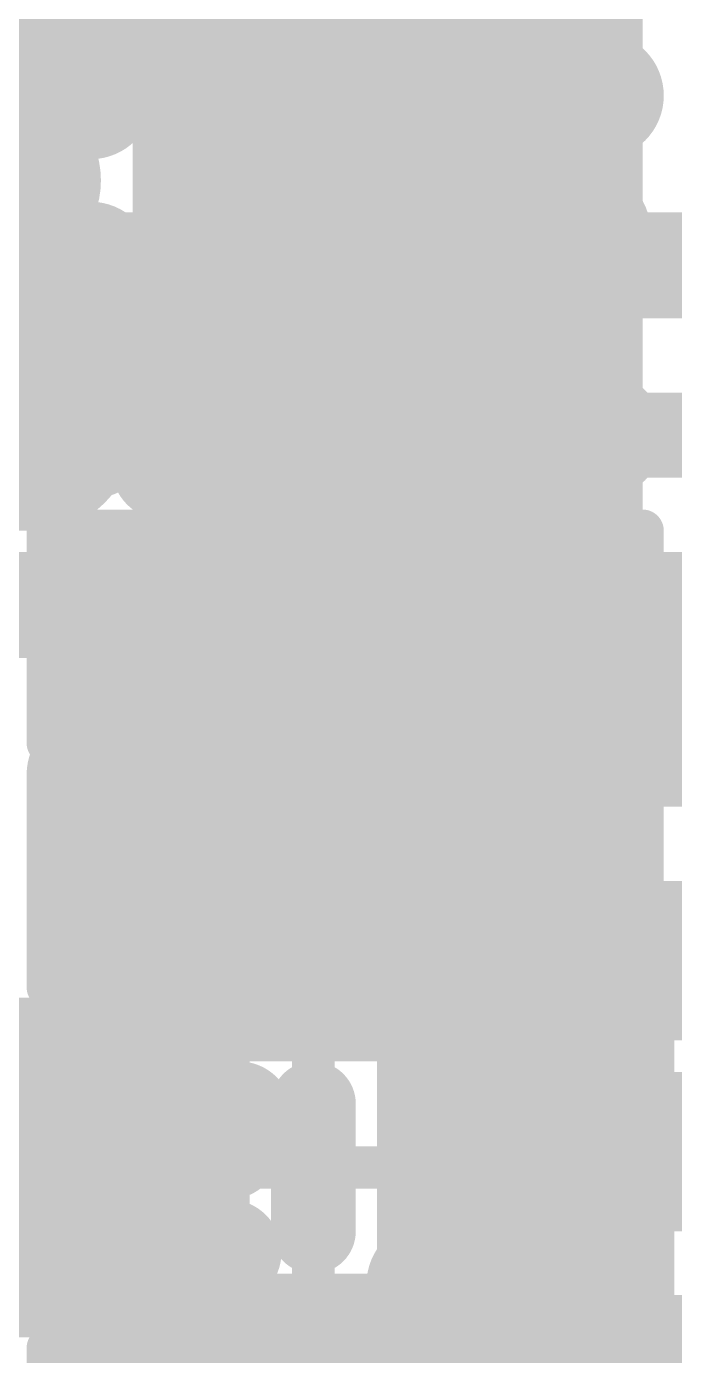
# Model space of a CAD drawing. Header units: millimetres. Extents: x 15 to 120, y 22 to 104.
# Drawn here: x 58.05 to 59.575, y 60.833 to 63.963 of the extents above; entities that cross this region are included whole.
import ezdxf

# ---------------------------------------------------------------- set-up
doc = ezdxf.new("R2010")
doc.units = ezdxf.units.MM
for name, color, linetype in [('BottomLayer', 5, 'Continuous'), ('BottomOverlay', 54, 'Continuous'), ('BottomPaste', 16, 'Continuous'), ('BottomSolder', 6, 'Continuous'), ('Mechanical13', 56, 'Continuous'), ('Mechanical15', 56, 'Continuous'), ('MultiLayer', 9, 'Continuous'), ('TopLayer', 1, 'Continuous'), ('TopPaste', 8, 'Continuous'), ('TopSolder', 216, 'Continuous')]:
    doc.layers.add(name, color=color, linetype=linetype)

msp = doc.modelspace()

# ---------------------------------------------------------------- linework, layer by layer
at = {"layer": 'BottomLayer'}
for points, const_width in [([(59.2, 63.875), (59.2, 64.575)], 0.25), ([(57.3, 63.875), (59.2, 63.875)], 0.25), ([(57.325, 63.15), (58.375, 63.15)], 0.5), ([(58.375, 63.15), (59.2, 63.15)], 0.5), ([(59.15, 62.525), (59.25, 62.425)], 0.25), ([(59.25, 62.425), (59.85, 62.425)], 0.25), ([(58.45, 61.875), (58.45, 61.95)], 0.25), ([(58.45, 60.6), (58.45, 61.875)], 0.25), ([(59.05, 61.8), (59.9, 61.8)], 0.3), ([(59.05, 61.8), (59.15, 61.7)], 0.3), ([(59.15, 60.6), (59.15, 61.7)], 0.3), ([(59.225, 61.275), (59.975, 61.275)], 0.3)]:
    msp.add_lwpolyline(points, dxfattribs=dict(at, const_width=const_width))
for points, const_width in [([(58.5375, 63.975, 1), (58.6625, 63.975, 1)], 0.125), ([(59.1375, 63.975, 1), (59.2625, 63.975, 1)], 0.125), ([(59.1375, 63.875, 1), (59.2625, 63.875, 1)], 0.125), ([(59.1375, 63.875, 1), (59.2625, 63.875, 1)], 0.125), ([(58.6125, 63.7, 1), (58.7375, 63.7, 1)], 0.125), ([(59.1375, 63.725, 1), (59.2625, 63.725, 1)], 0.125), ([(58.25, 63.15, 1), (58.5, 63.15, 1)], 0.25), ([(58.25, 63.15, 1), (58.5, 63.15, 1)], 0.25), ([(59.075, 63.15, 1), (59.325, 63.15, 1)], 0.25), ([(58.7875, 63.225, 1), (58.9125, 63.225, 1)], 0.125), ([(58.3125, 63.175, 1), (58.4375, 63.175, 1)], 0.125), ([(58.3125, 62.925, 1), (58.4375, 62.925, 1)], 0.125), ([(59.0875, 62.525, 1), (59.2125, 62.525, 1)], 0.125), ([(59.1875, 62.425, 1), (59.3125, 62.425, 1)], 0.125), ([(59.1875, 62.425, 1), (59.3125, 62.425, 1)], 0.125), ([(58.2125, 62.4, 1), (58.3375, 62.4, 1)], 0.125), ([(58.8625, 62.4, 1), (58.9875, 62.4, 1)], 0.125), ([(59.1125, 62.4, 1), (59.2375, 62.4, 1)], 0.125), ([(58.3875, 61.95, 1), (58.5125, 61.95, 1)], 0.125), ([(58.1375, 61.85, 1), (58.2625, 61.85, 1)], 0.125), ([(58.3875, 61.875, 1), (58.5125, 61.875, 1)], 0.125), ([(58.3875, 61.875, 1), (58.5125, 61.875, 1)], 0.125), ([(58.3875, 61.875, 1), (58.5125, 61.875, 1)], 0.125), ([(58.975, 61.8, 1), (59.125, 61.8, 1)], 0.15), ([(58.975, 61.8, 1), (59.125, 61.8, 1)], 0.15), ([(58.9375, 61.75, 1), (59.0625, 61.75, 1)], 0.125), ([(59.075, 61.7, 1), (59.225, 61.7, 1)], 0.15), ([(59.075, 61.7, 1), (59.225, 61.7, 1)], 0.15), ([(59.2875, 61.75, 1), (59.4125, 61.75, 1)], 0.125), ([(59.2875, 61.45, 1), (59.4125, 61.45, 1)], 0.125), ([(57.9625, 61.325, 1), (58.0875, 61.325, 1)], 0.125), ([(58.4625, 61.325, 1), (58.5875, 61.325, 1)], 0.125), ([(59.15, 61.275, 1), (59.3, 61.275, 1)], 0.15), ([(57.9625, 61.075, 1), (58.0875, 61.075, 1)], 0.125), ([(58.4625, 61.075, 1), (58.5875, 61.075, 1)], 0.125), ([(58.9625, 60.975, 1), (59.0875, 60.975, 1)], 0.125)]:
    msp.add_lwpolyline(points, format="xyb", close=True, dxfattribs=dict(at, const_width=const_width))
for points in [[(57.75, 63.625), (58.05, 63.625), (57.75, 64.125), (58.05, 64.125)], [(58.45, 63.625), (58.75, 63.625), (58.45, 64.125), (58.75, 64.125)], [(59.05, 63.625), (59.35, 63.625), (59.05, 64.125), (59.35, 64.125)], [(57.75, 62.925), (58.05, 62.925), (57.75, 63.425), (58.05, 63.425)], [(58.45, 62.925), (58.75, 62.925), (58.45, 63.425), (58.75, 63.425)], [(59.05, 62.925), (59.35, 62.925), (59.05, 63.425), (59.35, 63.425)], [(58.7, 62.375), (58.7, 62.675), (58.2, 62.375), (58.2, 62.675)], [(59.4, 62.375), (59.4, 62.675), (58.9, 62.375), (58.9, 62.675)], [(58.7, 61.8), (58.7, 62.1), (58.2, 61.8), (58.2, 62.1)], [(59.4, 61.8), (59.4, 62.1), (58.9, 61.8), (58.9, 62.1)], [(58.525, 61.025), (58.525, 61.525), (57.925, 61.025), (57.925, 61.525)], [(59.525, 61.025), (59.525, 61.525), (58.925, 61.025), (58.925, 61.525)]]:
    msp.add_solid(points, dxfattribs=at)
at = {"layer": 'BottomOverlay', "const_width": 0.2}
msp.add_lwpolyline([(58.725, 61.125), (58.725, 61.425)], dxfattribs=at)
at = {"layer": 'BottomOverlay', "const_width": 0.1}
for points in [[(58.675, 61.425, 1), (58.775, 61.425, 1)], [(58.675, 61.125, 1), (58.775, 61.125, 1)]]:
    msp.add_lwpolyline(points, format="xyb", close=True, dxfattribs=at)
at = {"layer": 'BottomPaste'}
for points in [[(57.75, 63.625), (58.05, 63.625), (57.75, 64.125), (58.05, 64.125)], [(57.75, 63.625), (58.05, 63.625), (57.75, 64.125), (58.05, 64.125)], [(58.45, 63.625), (58.75, 63.625), (58.45, 64.125), (58.75, 64.125)], [(58.45, 63.625), (58.75, 63.625), (58.45, 64.125), (58.75, 64.125)], [(59.05, 63.625), (59.35, 63.625), (59.05, 64.125), (59.35, 64.125)], [(59.05, 63.625), (59.35, 63.625), (59.05, 64.125), (59.35, 64.125)], [(57.75, 62.925), (58.05, 62.925), (57.75, 63.425), (58.05, 63.425)], [(57.75, 62.925), (58.05, 62.925), (57.75, 63.425), (58.05, 63.425)], [(58.45, 62.925), (58.75, 62.925), (58.45, 63.425), (58.75, 63.425)], [(58.45, 62.925), (58.75, 62.925), (58.45, 63.425), (58.75, 63.425)], [(59.05, 62.925), (59.35, 62.925), (59.05, 63.425), (59.35, 63.425)], [(59.05, 62.925), (59.35, 62.925), (59.05, 63.425), (59.35, 63.425)], [(58.7, 62.375), (58.7, 62.675), (58.2, 62.375), (58.2, 62.675)], [(58.7, 62.375), (58.7, 62.675), (58.2, 62.375), (58.2, 62.675)], [(59.4, 62.375), (59.4, 62.675), (58.9, 62.375), (58.9, 62.675)], [(59.4, 62.375), (59.4, 62.675), (58.9, 62.375), (58.9, 62.675)], [(58.7, 61.8), (58.7, 62.1), (58.2, 61.8), (58.2, 62.1)], [(58.7, 61.8), (58.7, 62.1), (58.2, 61.8), (58.2, 62.1)], [(59.4, 61.8), (59.4, 62.1), (58.9, 61.8), (58.9, 62.1)], [(59.4, 61.8), (59.4, 62.1), (58.9, 61.8), (58.9, 62.1)], [(58.525, 61.025), (58.525, 61.525), (57.925, 61.025), (57.925, 61.525)], [(58.525, 61.025), (58.525, 61.525), (57.925, 61.025), (57.925, 61.525)], [(59.525, 61.025), (59.525, 61.525), (58.925, 61.025), (58.925, 61.525)], [(59.525, 61.025), (59.525, 61.525), (58.925, 61.025), (58.925, 61.525)]]:
    msp.add_solid(points, dxfattribs=at)
at = {"layer": 'BottomSolder'}
for points in [[(57.7, 63.575), (58.1, 63.575), (57.7, 64.175), (58.1, 64.175)], [(57.7, 63.575), (58.1, 63.575), (57.7, 64.175), (58.1, 64.175)], [(58.4, 63.575), (58.8, 63.575), (58.4, 64.175), (58.8, 64.175)], [(58.4, 63.575), (58.8, 63.575), (58.4, 64.175), (58.8, 64.175)], [(59, 63.575), (59.4, 63.575), (59, 64.175), (59.4, 64.175)], [(59, 63.575), (59.4, 63.575), (59, 64.175), (59.4, 64.175)], [(57.7, 62.875), (58.1, 62.875), (57.7, 63.475), (58.1, 63.475)], [(57.7, 62.875), (58.1, 62.875), (57.7, 63.475), (58.1, 63.475)], [(58.4, 62.875), (58.8, 62.875), (58.4, 63.475), (58.8, 63.475)], [(58.4, 62.875), (58.8, 62.875), (58.4, 63.475), (58.8, 63.475)], [(59, 62.875), (59.4, 62.875), (59, 63.475), (59.4, 63.475)], [(59, 62.875), (59.4, 62.875), (59, 63.475), (59.4, 63.475)], [(58.75, 62.325), (58.75, 62.725), (58.15, 62.325), (58.15, 62.725)], [(58.75, 62.325), (58.75, 62.725), (58.15, 62.325), (58.15, 62.725)], [(59.45, 62.325), (59.45, 62.725), (58.85, 62.325), (58.85, 62.725)], [(59.45, 62.325), (59.45, 62.725), (58.85, 62.325), (58.85, 62.725)], [(60.15, 62.225), (60.15, 62.625), (59.55, 62.225), (59.55, 62.625)], [(60.15, 62.225), (60.15, 62.625), (59.55, 62.225), (59.55, 62.625)], [(58.75, 61.75), (58.75, 62.15), (58.15, 61.75), (58.15, 62.15)], [(58.75, 61.75), (58.75, 62.15), (58.15, 61.75), (58.15, 62.15)], [(59.45, 61.75), (59.45, 62.15), (58.85, 61.75), (58.85, 62.15)], [(59.45, 61.75), (59.45, 62.15), (58.85, 61.75), (58.85, 62.15)], [(58.575, 60.975), (58.575, 61.575), (57.875, 60.975), (57.875, 61.575)], [(58.575, 60.975), (58.575, 61.575), (57.875, 60.975), (57.875, 61.575)], [(59.575, 60.975), (59.575, 61.575), (58.875, 60.975), (58.875, 61.575)], [(59.575, 60.975), (59.575, 61.575), (58.875, 60.975), (58.875, 61.575)]]:
    msp.add_solid(points, dxfattribs=at)
at = {"layer": 'Mechanical13', "const_width": 0.1}
for points in [[(57.735, 63.84), (58.065, 63.84)], [(58.065, 63.21), (58.065, 63.84)], [(58.435, 63.84), (58.765, 63.84)], [(58.435, 63.21), (58.435, 63.84)], [(58.765, 63.21), (58.765, 63.84)], [(59.035, 63.21), (59.035, 63.84)], [(59.035, 63.84), (59.365, 63.84)], [(59.365, 63.21), (59.365, 63.84)], [(57.735, 63.21), (58.065, 63.21)], [(58.435, 63.21), (58.765, 63.21)], [(59.035, 63.21), (59.365, 63.21)], [(58.485, 62.69), (59.115, 62.69)], [(58.485, 62.36), (58.485, 62.69)], [(59.115, 62.36), (59.115, 62.69)], [(58.485, 62.36), (59.115, 62.36)], [(58.485, 61.785), (58.485, 62.115)], [(58.485, 62.115), (59.115, 62.115)], [(59.115, 61.785), (59.115, 62.115)], [(58.485, 61.785), (59.115, 61.785)], [(58.175, 61.575), (59.275, 61.575)], [(58.175, 60.975), (58.175, 61.575)], [(59.275, 60.975), (59.275, 61.575)], [(58.175, 60.975), (59.275, 60.975)]]:
    msp.add_lwpolyline(points, dxfattribs=at)
at = {"layer": 'Mechanical13', "const_width": 0.05}
for points in [[(58.04, 63.84, 1), (58.09, 63.84, 1)], [(58.04, 63.84, 1), (58.09, 63.84, 1)], [(58.41, 63.84, 1), (58.46, 63.84, 1)], [(58.41, 63.84, 1), (58.46, 63.84, 1)], [(58.74, 63.84, 1), (58.79, 63.84, 1)], [(58.74, 63.84, 1), (58.79, 63.84, 1)], [(59.01, 63.84, 1), (59.06, 63.84, 1)], [(59.01, 63.84, 1), (59.06, 63.84, 1)], [(59.34, 63.84, 1), (59.39, 63.84, 1)], [(59.34, 63.84, 1), (59.39, 63.84, 1)], [(58.04, 63.21, 1), (58.09, 63.21, 1)], [(58.04, 63.21, 1), (58.09, 63.21, 1)], [(58.41, 63.21, 1), (58.46, 63.21, 1)], [(58.41, 63.21, 1), (58.46, 63.21, 1)], [(58.74, 63.21, 1), (58.79, 63.21, 1)], [(58.74, 63.21, 1), (58.79, 63.21, 1)], [(59.01, 63.21, 1), (59.06, 63.21, 1)], [(59.01, 63.21, 1), (59.06, 63.21, 1)], [(59.34, 63.21, 1), (59.39, 63.21, 1)], [(59.34, 63.21, 1), (59.39, 63.21, 1)], [(58.46, 62.69, 1), (58.51, 62.69, 1)], [(58.46, 62.69, 1), (58.51, 62.69, 1)], [(59.09, 62.69, 1), (59.14, 62.69, 1)], [(59.09, 62.69, 1), (59.14, 62.69, 1)], [(58.46, 62.36, 1), (58.51, 62.36, 1)], [(58.46, 62.36, 1), (58.51, 62.36, 1)], [(59.09, 62.36, 1), (59.14, 62.36, 1)], [(59.09, 62.36, 1), (59.14, 62.36, 1)], [(58.46, 62.115, 1), (58.51, 62.115, 1)], [(58.46, 62.115, 1), (58.51, 62.115, 1)], [(59.09, 62.115, 1), (59.14, 62.115, 1)], [(59.09, 62.115, 1), (59.14, 62.115, 1)], [(58.46, 61.785, 1), (58.51, 61.785, 1)], [(58.46, 61.785, 1), (58.51, 61.785, 1)], [(59.09, 61.785, 1), (59.14, 61.785, 1)], [(59.09, 61.785, 1), (59.14, 61.785, 1)], [(58.15, 61.575, 1), (58.2, 61.575, 1)], [(58.15, 61.575, 1), (58.2, 61.575, 1)], [(59.25, 61.575, 1), (59.3, 61.575, 1)], [(59.25, 61.575, 1), (59.3, 61.575, 1)], [(58.15, 60.975, 1), (58.2, 60.975, 1)], [(58.15, 60.975, 1), (58.2, 60.975, 1)], [(59.25, 60.975, 1), (59.3, 60.975, 1)], [(59.25, 60.975, 1), (59.3, 60.975, 1)]]:
    msp.add_lwpolyline(points, format="xyb", close=True, dxfattribs=at)
at = {"layer": 'Mechanical15', "const_width": 0.1}
for points in [[(58.15, 62.825), (58.15, 64.225)], [(58.35, 62.825), (58.35, 64.225)], [(58.85, 62.825), (58.85, 64.225)], [(58.95, 62.825), (58.95, 64.225)], [(59.45, 62.825), (59.45, 64.225)], [(58.6, 63.36), (58.6, 63.69)], [(59.2, 63.36), (59.2, 63.69)], [(57.735, 63.525), (58.065, 63.525)], [(58.435, 63.525), (58.765, 63.525)], [(59.035, 63.525), (59.365, 63.525)], [(57.65, 62.825), (58.15, 62.825)], [(58.35, 62.825), (58.85, 62.825)], [(58.95, 62.825), (59.45, 62.825)], [(58.1, 62.775), (59.5, 62.775)], [(58.1, 62.275), (58.1, 62.775)], [(59.5, 62.275), (59.5, 62.775)], [(58.8, 62.36), (58.8, 62.69)], [(59.5, 62.175), (59.5, 62.675)], [(59.5, 62.675), (60.9, 62.675)], [(58.635, 62.525), (58.965, 62.525)], [(58.1, 62.275), (59.5, 62.275)], [(58.1, 61.7), (58.1, 62.2)], [(58.1, 62.2), (59.5, 62.2)], [(59.5, 61.7), (59.5, 62.2)], [(59.5, 62.175), (60.9, 62.175)], [(58.8, 61.785), (58.8, 62.115)], [(58.635, 61.95), (58.965, 61.95)], [(58.1, 61.7), (59.5, 61.7)], [(57.825, 61.625), (59.625, 61.625)], [(58.725, 60.975), (58.725, 61.575)], [(58.425, 61.275), (59.025, 61.275)], [(57.825, 60.925), (59.625, 60.925)], [(58.1, 60.35), (58.1, 60.85)], [(58.1, 60.85), (59.5, 60.85)], [(59.5, 60.35), (59.5, 60.85)], [(59.5, 60.85), (60.9, 60.85)], [(59.5, 60.35), (59.5, 60.85)]]:
    msp.add_lwpolyline(points, dxfattribs=at)
at = {"layer": 'Mechanical15', "const_width": 0.05}
for points in [[(58.575, 63.69, 1), (58.625, 63.69, 1)], [(59.175, 63.69, 1), (59.225, 63.69, 1)], [(58.04, 63.525, 1), (58.09, 63.525, 1)], [(58.41, 63.525, 1), (58.46, 63.525, 1)], [(58.74, 63.525, 1), (58.79, 63.525, 1)], [(59.01, 63.525, 1), (59.06, 63.525, 1)], [(59.34, 63.525, 1), (59.39, 63.525, 1)], [(58.575, 63.36, 1), (58.625, 63.36, 1)], [(59.175, 63.36, 1), (59.225, 63.36, 1)], [(58.125, 62.825, 1), (58.175, 62.825, 1)], [(58.125, 62.825, 1), (58.175, 62.825, 1)], [(58.325, 62.825, 1), (58.375, 62.825, 1)], [(58.325, 62.825, 1), (58.375, 62.825, 1)], [(58.825, 62.825, 1), (58.875, 62.825, 1)], [(58.825, 62.825, 1), (58.875, 62.825, 1)], [(58.925, 62.825, 1), (58.975, 62.825, 1)], [(58.925, 62.825, 1), (58.975, 62.825, 1)], [(59.425, 62.825, 1), (59.475, 62.825, 1)], [(59.425, 62.825, 1), (59.475, 62.825, 1)], [(58.075, 62.775, 1), (58.125, 62.775, 1)], [(58.075, 62.775, 1), (58.125, 62.775, 1)], [(59.475, 62.775, 1), (59.525, 62.775, 1)], [(59.475, 62.775, 1), (59.525, 62.775, 1)], [(58.775, 62.69, 1), (58.825, 62.69, 1)], [(59.475, 62.675, 1), (59.525, 62.675, 1)], [(59.475, 62.675, 1), (59.525, 62.675, 1)], [(58.61, 62.525, 1), (58.66, 62.525, 1)], [(58.94, 62.525, 1), (58.99, 62.525, 1)], [(58.775, 62.36, 1), (58.825, 62.36, 1)], [(58.075, 62.275, 1), (58.125, 62.275, 1)], [(58.075, 62.275, 1), (58.125, 62.275, 1)], [(59.475, 62.275, 1), (59.525, 62.275, 1)], [(59.475, 62.275, 1), (59.525, 62.275, 1)], [(58.075, 62.2, 1), (58.125, 62.2, 1)], [(58.075, 62.2, 1), (58.125, 62.2, 1)], [(59.475, 62.2, 1), (59.525, 62.2, 1)], [(59.475, 62.2, 1), (59.525, 62.2, 1)], [(59.475, 62.175, 1), (59.525, 62.175, 1)], [(59.475, 62.175, 1), (59.525, 62.175, 1)], [(58.775, 62.115, 1), (58.825, 62.115, 1)], [(58.61, 61.95, 1), (58.66, 61.95, 1)], [(58.94, 61.95, 1), (58.99, 61.95, 1)], [(58.775, 61.785, 1), (58.825, 61.785, 1)], [(58.075, 61.7, 1), (58.125, 61.7, 1)], [(58.075, 61.7, 1), (58.125, 61.7, 1)], [(59.475, 61.7, 1), (59.525, 61.7, 1)], [(59.475, 61.7, 1), (59.525, 61.7, 1)], [(58.7, 61.575, 1), (58.75, 61.575, 1)], [(58.4, 61.275, 1), (58.45, 61.275, 1)], [(59, 61.275, 1), (59.05, 61.275, 1)], [(58.7, 60.975, 1), (58.75, 60.975, 1)], [(58.075, 60.85, 1), (58.125, 60.85, 1)], [(58.075, 60.85, 1), (58.125, 60.85, 1)], [(59.475, 60.85, 1), (59.525, 60.85, 1)], [(59.475, 60.85, 1), (59.525, 60.85, 1)], [(59.475, 60.85, 1), (59.525, 60.85, 1)], [(59.475, 60.85, 1), (59.525, 60.85, 1)]]:
    msp.add_lwpolyline(points, format="xyb", close=True, dxfattribs=at)
at = {"layer": 'MultiLayer'}
for points, const_width in [([(58.5375, 63.975, 1), (58.6625, 63.975, 1)], 0.125), ([(59.1375, 63.975, 1), (59.2625, 63.975, 1)], 0.125), ([(58.1375, 63.8, 1), (58.2625, 63.8, 1)], 0.125), ([(58.5375, 63.8, 1), (58.6625, 63.8, 1)], 0.125), ([(59.3375, 63.8, 1), (59.4625, 63.8, 1)], 0.125), ([(57.8875, 63.6, 1), (58.1125, 63.6, 1)], 0.225), ([(58.6125, 63.7, 1), (58.7375, 63.7, 1)], 0.125), ([(59.1375, 63.725, 1), (59.2625, 63.725, 1)], 0.125), ([(59.1875, 63.45, 1), (59.4125, 63.45, 1)], 0.225), ([(58.1375, 63.4, 1), (58.2625, 63.4, 1)], 0.125), ([(58.5375, 63.4, 1), (58.6625, 63.4, 1)], 0.125), ([(58.9375, 63.4, 1), (59.0625, 63.4, 1)], 0.125), ([(59.3375, 63.4, 1), (59.4625, 63.4, 1)], 0.125), ([(58.7875, 63.225, 1), (58.9125, 63.225, 1)], 0.125), ([(58.3125, 63.175, 1), (58.4375, 63.175, 1)], 0.125), ([(59.2375, 63.15, 1), (59.3625, 63.15, 1)], 0.125), ([(57.9625, 63, 1), (58.1875, 63, 1)], 0.225), ([(58.5375, 63, 1), (58.7625, 63, 1)], 0.225), ([(58.2875, 63, 1), (58.4125, 63, 1)], 0.125), ([(58.9375, 63, 1), (59.0625, 63, 1)], 0.125), ([(59.1875, 63, 1), (59.3125, 63, 1)], 0.125), ([(58.3125, 62.925, 1), (58.4375, 62.925, 1)], 0.125), ([(58.5375, 62.61, 1), (58.6625, 62.61, 1)], 0.125), ([(57.8875, 62.6, 1), (58.0125, 62.6, 1)], 0.125), ([(58.1375, 62.6, 1), (58.2625, 62.6, 1)], 0.125), ([(58.9375, 62.6, 1), (59.0625, 62.6, 1)], 0.125), ([(59.3375, 62.6, 1), (59.4625, 62.6, 1)], 0.125), ([(58.4375, 62.375, 1), (58.6625, 62.375, 1)], 0.225), ([(58.2125, 62.4, 1), (58.3375, 62.4, 1)], 0.125), ([(58.8625, 62.4, 1), (58.9875, 62.4, 1)], 0.125), ([(59.1125, 62.4, 1), (59.2375, 62.4, 1)], 0.125), ([(58.1375, 62.2, 1), (58.2625, 62.2, 1)], 0.125), ([(58.9375, 62.2, 1), (59.0625, 62.2, 1)], 0.125), ([(59.3375, 62.2, 1), (59.4625, 62.2, 1)], 0.125), ([(59.0625, 61.975, 1), (59.2875, 61.975, 1)], 0.225), ([(58.1375, 61.85, 1), (58.2625, 61.85, 1)], 0.125), ([(58.3875, 61.875, 1), (58.5125, 61.875, 1)], 0.125), ([(58.5375, 61.8, 1), (58.6625, 61.8, 1)], 0.125), ([(59.3375, 61.8, 1), (59.4625, 61.8, 1)], 0.125), ([(58.9375, 61.75, 1), (59.0625, 61.75, 1)], 0.125), ([(59.2875, 61.75, 1), (59.4125, 61.75, 1)], 0.125), ([(58.2375, 61.6, 1), (58.4625, 61.6, 1)], 0.225), ([(59.2875, 61.45, 1), (59.4125, 61.45, 1)], 0.125), ([(58.1375, 61.4, 1), (58.2625, 61.4, 1)], 0.125), ([(58.4875, 61.4, 1), (58.6125, 61.4, 1)], 0.125), ([(59.3375, 61.4, 1), (59.4625, 61.4, 1)], 0.125), ([(57.9625, 61.325, 1), (58.0875, 61.325, 1)], 0.125), ([(58.4625, 61.325, 1), (58.5875, 61.325, 1)], 0.125), ([(57.7875, 61.2, 1), (58.0125, 61.2, 1)], 0.225), ([(59.0875, 61.2, 1), (59.3125, 61.2, 1)], 0.225), ([(57.9625, 61.075, 1), (58.0875, 61.075, 1)], 0.125), ([(58.4625, 61.075, 1), (58.5875, 61.075, 1)], 0.125), ([(58.1375, 61, 1), (58.2625, 61, 1)], 0.125), ([(58.9375, 61, 1), (59.0625, 61, 1)], 0.125), ([(58.9625, 60.975, 1), (59.0875, 60.975, 1)], 0.125)]:
    msp.add_lwpolyline(points, format="xyb", close=True, dxfattribs=dict(at, const_width=const_width))
at = {"layer": 'TopLayer'}
for points, const_width in [([(58.125, 63.8, 1), (58.275, 63.8, 1)], 0.15), ([(58.525, 63.8, 1), (58.675, 63.8, 1)], 0.15), ([(58.925, 63.8, 1), (59.075, 63.8, 1)], 0.15), ([(59.325, 63.8, 1), (59.475, 63.8, 1)], 0.15), ([(58.1375, 63.8, 1), (58.2625, 63.8, 1)], 0.125), ([(58.5375, 63.8, 1), (58.6625, 63.8, 1)], 0.125), ([(59.3375, 63.8, 1), (59.4625, 63.8, 1)], 0.125), ([(58.125, 63.4, 1), (58.275, 63.4, 1)], 0.15), ([(58.525, 63.4, 1), (58.675, 63.4, 1)], 0.15), ([(58.925, 63.4, 1), (59.075, 63.4, 1)], 0.15), ([(59.325, 63.4, 1), (59.475, 63.4, 1)], 0.15), ([(58.1375, 63.4, 1), (58.2625, 63.4, 1)], 0.125), ([(58.1375, 63.4, 1), (58.2625, 63.4, 1)], 0.125), ([(58.1375, 63.4, 1), (58.2625, 63.4, 1)], 0.125), ([(58.5375, 63.4, 1), (58.6625, 63.4, 1)], 0.125), ([(58.5375, 63.4, 1), (58.6625, 63.4, 1)], 0.125), ([(58.5375, 63.4, 1), (58.6625, 63.4, 1)], 0.125), ([(58.5375, 63.4, 1), (58.6625, 63.4, 1)], 0.125), ([(58.5375, 63.4, 1), (58.6625, 63.4, 1)], 0.125), ([(58.9375, 63.4, 1), (59.0625, 63.4, 1)], 0.125), ([(58.9375, 63.4, 1), (59.0625, 63.4, 1)], 0.125), ([(58.9375, 63.4, 1), (59.0625, 63.4, 1)], 0.125), ([(59.3375, 63.4, 1), (59.4625, 63.4, 1)], 0.125), ([(59.3375, 63.4, 1), (59.4625, 63.4, 1)], 0.125), ([(58.125, 63, 1), (58.275, 63, 1)], 0.15), ([(58.525, 63, 1), (58.675, 63, 1)], 0.15), ([(58.925, 63, 1), (59.075, 63, 1)], 0.15), ([(59.325, 63, 1), (59.475, 63, 1)], 0.15), ([(58.2875, 63, 1), (58.4125, 63, 1)], 0.125), ([(58.9375, 63, 1), (59.0625, 63, 1)], 0.125), ([(59.1875, 63, 1), (59.3125, 63, 1)], 0.125), ([(58.15, 63, 1), (58.25, 63, 1)], 0.1), ([(58.15, 63, 1), (58.25, 63, 1)], 0.1), ([(58.55, 63, 1), (58.65, 63, 1)], 0.1), ([(58.55, 63, 1), (58.65, 63, 1)], 0.1), ([(58.95, 63, 1), (59.05, 63, 1)], 0.1), ([(58.95, 63, 1), (59.05, 63, 1)], 0.1), ([(59.35, 63, 1), (59.45, 63, 1)], 0.1), ([(59.35, 63, 1), (59.45, 63, 1)], 0.1), ([(58.125, 62.6, 1), (58.275, 62.6, 1)], 0.15), ([(58.525, 62.6, 1), (58.675, 62.6, 1)], 0.15), ([(58.5375, 62.61, 1), (58.6625, 62.61, 1)], 0.125), ([(58.5375, 62.61, 1), (58.6625, 62.61, 1)], 0.125), ([(58.925, 62.6, 1), (59.075, 62.6, 1)], 0.15), ([(59.325, 62.6, 1), (59.475, 62.6, 1)], 0.15), ([(57.8875, 62.6, 1), (58.0125, 62.6, 1)], 0.125), ([(57.8875, 62.6, 1), (58.0125, 62.6, 1)], 0.125), ([(57.8875, 62.6, 1), (58.0125, 62.6, 1)], 0.125), ([(58.1375, 62.6, 1), (58.2625, 62.6, 1)], 0.125), ([(58.1375, 62.6, 1), (58.2625, 62.6, 1)], 0.125), ([(58.1375, 62.6, 1), (58.2625, 62.6, 1)], 0.125), ([(58.5275, 62.6, 1), (58.6525, 62.6, 1)], 0.125), ([(58.5275, 62.6, 1), (58.6525, 62.6, 1)], 0.125), ([(58.5375, 62.6, 1), (58.6625, 62.6, 1)], 0.125), ([(58.9375, 62.6, 1), (59.0625, 62.6, 1)], 0.125), ([(58.9375, 62.6, 1), (59.0625, 62.6, 1)], 0.125), ([(58.9375, 62.6, 1), (59.0625, 62.6, 1)], 0.125), ([(59.3375, 62.6, 1), (59.4625, 62.6, 1)], 0.125), ([(59.3375, 62.6, 1), (59.4625, 62.6, 1)], 0.125), ([(58.125, 62.2, 1), (58.275, 62.2, 1)], 0.15), ([(58.525, 62.2, 1), (58.675, 62.2, 1)], 0.15), ([(58.925, 62.2, 1), (59.075, 62.2, 1)], 0.15), ([(59.325, 62.2, 1), (59.475, 62.2, 1)], 0.15), ([(58.1375, 62.2, 1), (58.2625, 62.2, 1)], 0.125), ([(58.9375, 62.2, 1), (59.0625, 62.2, 1)], 0.125), ([(59.3375, 62.2, 1), (59.4625, 62.2, 1)], 0.125), ([(58.15, 62.2, 1), (58.25, 62.2, 1)], 0.1), ([(58.15, 62.2, 1), (58.25, 62.2, 1)], 0.1), ([(58.95, 62.2, 1), (59.05, 62.2, 1)], 0.1), ([(59.35, 62.2, 1), (59.45, 62.2, 1)], 0.1), ([(59.35, 62.2, 1), (59.45, 62.2, 1)], 0.1), ([(58.525, 61.8, 1), (58.675, 61.8, 1)], 0.15), ([(58.5375, 61.8, 1), (58.6625, 61.8, 1)], 0.125), ([(58.5375, 61.8, 1), (58.6625, 61.8, 1)], 0.125), ([(58.5375, 61.8, 1), (58.6625, 61.8, 1)], 0.125), ([(58.5375, 61.8, 1), (58.6625, 61.8, 1)], 0.125), ([(59.3375, 61.8, 1), (59.4625, 61.8, 1)], 0.125), ([(59.35, 61.8, 1), (59.45, 61.8, 1)], 0.1), ([(59.35, 61.8, 1), (59.45, 61.8, 1)], 0.1), ([(58.125, 61.4, 1), (58.275, 61.4, 1)], 0.15), ([(59.325, 61.4, 1), (59.475, 61.4, 1)], 0.15), ([(58.1375, 61.4, 1), (58.2625, 61.4, 1)], 0.125), ([(58.1375, 61.4, 1), (58.2625, 61.4, 1)], 0.125), ([(59.3375, 61.4, 1), (59.4625, 61.4, 1)], 0.125), ([(59.35, 61.4, 1), (59.45, 61.4, 1)], 0.1), ([(59.35, 61.4, 1), (59.45, 61.4, 1)], 0.1), ([(59.35, 61.4, 1), (59.45, 61.4, 1)], 0.1), ([(59.35, 61.4, 1), (59.45, 61.4, 1)], 0.1), ([(58.125, 61, 1), (58.275, 61, 1)], 0.15), ([(58.925, 61, 1), (59.075, 61, 1)], 0.15), ([(58.1375, 61, 1), (58.2625, 61, 1)], 0.125), ([(58.9375, 61, 1), (59.0625, 61, 1)], 0.125), ([(58.95, 61, 1), (59.05, 61, 1)], 0.1), ([(58.95, 61, 1), (59.05, 61, 1)], 0.1), ([(58.95, 61, 1), (59.05, 61, 1)], 0.1)]:
    msp.add_lwpolyline(points, format="xyb", close=True, dxfattribs=dict(at, const_width=const_width))
for points, const_width in [([(57.8, 63.4), (58.2, 63.4)], 0.25), ([(58.2, 63.4), (58.6, 63.4)], 0.25), ([(58.6, 63.4), (59, 63.4)], 0.25), ([(58.6, 63.4), (58.6, 63.4)], 0.25), ([(59, 63.4), (59.4, 63.4)], 0.25), ([(59.4, 63.4), (59.8, 63.4)], 0.25), ([(57.8, 63), (58.2, 63)], 0.2), ([(58.2, 63), (58.6, 63)], 0.2), ([(58.6, 63), (59, 63)], 0.2), ([(59, 63), (59.4, 63)], 0.2), ([(59.4, 63), (59.8, 63)], 0.2), ([(58.59, 62.6), (58.6, 62.61)], 0.25), ([(57.8, 62.6), (57.95, 62.6)], 0.25), ([(57.95, 62.6), (58.2, 62.6)], 0.25), ([(58.2, 62.6), (58.59, 62.6)], 0.25), ([(58.6, 62.6), (59, 62.6)], 0.25), ([(59, 62.6), (59.4, 62.6)], 0.25), ([(58.2, 62.2), (58.2, 62.2)], 0.2), ([(59, 62.2), (59.4, 62.2)], 0.2), ([(59.4, 61.8), (59.4, 62.2)], 0.2), ([(58.2, 61.4), (58.6, 61.8)], 0.25), ([(58.6, 61.8), (58.6, 61.8)], 0.25), ([(59.4, 61.4), (59.4, 61.8)], 0.2), ([(59, 61), (59.4, 61.4)], 0.2), ([(59.4, 60.6), (59.4, 61.4)], 0.2), ([(59.4, 61.4), (60.2, 61.4)], 0.2), ([(58.6, 60.6), (59, 61)], 0.2), ([(59, 61), (59.4, 60.6)], 0.2)]:
    msp.add_lwpolyline(points, dxfattribs=dict(at, const_width=const_width))
at = {"layer": 'TopPaste', "const_width": 0.15}
for points in [[(58.125, 63.8, 1), (58.275, 63.8, 1)], [(58.125, 63.8, 1), (58.275, 63.8, 1)], [(58.525, 63.8, 1), (58.675, 63.8, 1)], [(58.525, 63.8, 1), (58.675, 63.8, 1)], [(58.925, 63.8, 1), (59.075, 63.8, 1)], [(58.925, 63.8, 1), (59.075, 63.8, 1)], [(59.325, 63.8, 1), (59.475, 63.8, 1)], [(59.325, 63.8, 1), (59.475, 63.8, 1)], [(58.125, 63.4, 1), (58.275, 63.4, 1)], [(58.125, 63.4, 1), (58.275, 63.4, 1)], [(58.525, 63.4, 1), (58.675, 63.4, 1)], [(58.525, 63.4, 1), (58.675, 63.4, 1)], [(58.925, 63.4, 1), (59.075, 63.4, 1)], [(58.925, 63.4, 1), (59.075, 63.4, 1)], [(59.325, 63.4, 1), (59.475, 63.4, 1)], [(59.325, 63.4, 1), (59.475, 63.4, 1)], [(58.125, 63, 1), (58.275, 63, 1)], [(58.125, 63, 1), (58.275, 63, 1)], [(58.525, 63, 1), (58.675, 63, 1)], [(58.525, 63, 1), (58.675, 63, 1)], [(58.925, 63, 1), (59.075, 63, 1)], [(58.925, 63, 1), (59.075, 63, 1)], [(59.325, 63, 1), (59.475, 63, 1)], [(59.325, 63, 1), (59.475, 63, 1)], [(58.125, 62.6, 1), (58.275, 62.6, 1)], [(58.125, 62.6, 1), (58.275, 62.6, 1)], [(58.525, 62.6, 1), (58.675, 62.6, 1)], [(58.525, 62.6, 1), (58.675, 62.6, 1)], [(58.925, 62.6, 1), (59.075, 62.6, 1)], [(58.925, 62.6, 1), (59.075, 62.6, 1)], [(59.325, 62.6, 1), (59.475, 62.6, 1)], [(59.325, 62.6, 1), (59.475, 62.6, 1)], [(58.125, 62.2, 1), (58.275, 62.2, 1)], [(58.125, 62.2, 1), (58.275, 62.2, 1)], [(58.525, 62.2, 1), (58.675, 62.2, 1)], [(58.525, 62.2, 1), (58.675, 62.2, 1)], [(58.925, 62.2, 1), (59.075, 62.2, 1)], [(58.925, 62.2, 1), (59.075, 62.2, 1)], [(59.325, 62.2, 1), (59.475, 62.2, 1)], [(59.325, 62.2, 1), (59.475, 62.2, 1)], [(58.525, 61.8, 1), (58.675, 61.8, 1)], [(58.525, 61.8, 1), (58.675, 61.8, 1)], [(58.125, 61.4, 1), (58.275, 61.4, 1)], [(58.125, 61.4, 1), (58.275, 61.4, 1)], [(59.325, 61.4, 1), (59.475, 61.4, 1)], [(59.325, 61.4, 1), (59.475, 61.4, 1)], [(58.125, 61, 1), (58.275, 61, 1)], [(58.125, 61, 1), (58.275, 61, 1)], [(58.925, 61, 1), (59.075, 61, 1)], [(58.925, 61, 1), (59.075, 61, 1)]]:
    msp.add_lwpolyline(points, format="xyb", close=True, dxfattribs=at)
at = {"layer": 'TopSolder', "const_width": 0.11}
for points in [[(58.145, 63.8, 1), (58.255, 63.8, 1)], [(58.145, 63.8, 1), (58.255, 63.8, 1)], [(58.545, 63.8, 1), (58.655, 63.8, 1)], [(58.545, 63.8, 1), (58.655, 63.8, 1)], [(58.945, 63.8, 1), (59.055, 63.8, 1)], [(58.945, 63.8, 1), (59.055, 63.8, 1)], [(59.345, 63.8, 1), (59.455, 63.8, 1)], [(59.345, 63.8, 1), (59.455, 63.8, 1)], [(58.145, 63.4, 1), (58.255, 63.4, 1)], [(58.145, 63.4, 1), (58.255, 63.4, 1)], [(58.545, 63.4, 1), (58.655, 63.4, 1)], [(58.545, 63.4, 1), (58.655, 63.4, 1)], [(58.945, 63.4, 1), (59.055, 63.4, 1)], [(58.945, 63.4, 1), (59.055, 63.4, 1)], [(59.345, 63.4, 1), (59.455, 63.4, 1)], [(59.345, 63.4, 1), (59.455, 63.4, 1)], [(58.145, 63, 1), (58.255, 63, 1)], [(58.145, 63, 1), (58.255, 63, 1)], [(58.545, 63, 1), (58.655, 63, 1)], [(58.545, 63, 1), (58.655, 63, 1)], [(58.945, 63, 1), (59.055, 63, 1)], [(58.945, 63, 1), (59.055, 63, 1)], [(59.345, 63, 1), (59.455, 63, 1)], [(59.345, 63, 1), (59.455, 63, 1)], [(58.145, 62.6, 1), (58.255, 62.6, 1)], [(58.145, 62.6, 1), (58.255, 62.6, 1)], [(58.545, 62.6, 1), (58.655, 62.6, 1)], [(58.545, 62.6, 1), (58.655, 62.6, 1)], [(58.945, 62.6, 1), (59.055, 62.6, 1)], [(58.945, 62.6, 1), (59.055, 62.6, 1)], [(59.345, 62.6, 1), (59.455, 62.6, 1)], [(59.345, 62.6, 1), (59.455, 62.6, 1)], [(58.145, 62.2, 1), (58.255, 62.2, 1)], [(58.145, 62.2, 1), (58.255, 62.2, 1)], [(58.545, 62.2, 1), (58.655, 62.2, 1)], [(58.545, 62.2, 1), (58.655, 62.2, 1)], [(58.945, 62.2, 1), (59.055, 62.2, 1)], [(58.945, 62.2, 1), (59.055, 62.2, 1)], [(59.345, 62.2, 1), (59.455, 62.2, 1)], [(59.345, 62.2, 1), (59.455, 62.2, 1)], [(58.545, 61.8, 1), (58.655, 61.8, 1)], [(58.545, 61.8, 1), (58.655, 61.8, 1)], [(58.145, 61.4, 1), (58.255, 61.4, 1)], [(58.145, 61.4, 1), (58.255, 61.4, 1)], [(59.345, 61.4, 1), (59.455, 61.4, 1)], [(59.345, 61.4, 1), (59.455, 61.4, 1)], [(58.145, 61, 1), (58.255, 61, 1)], [(58.145, 61, 1), (58.255, 61, 1)], [(58.945, 61, 1), (59.055, 61, 1)], [(58.945, 61, 1), (59.055, 61, 1)]]:
    msp.add_lwpolyline(points, format="xyb", close=True, dxfattribs=at)

doc.saveas('drawing.dxf')
